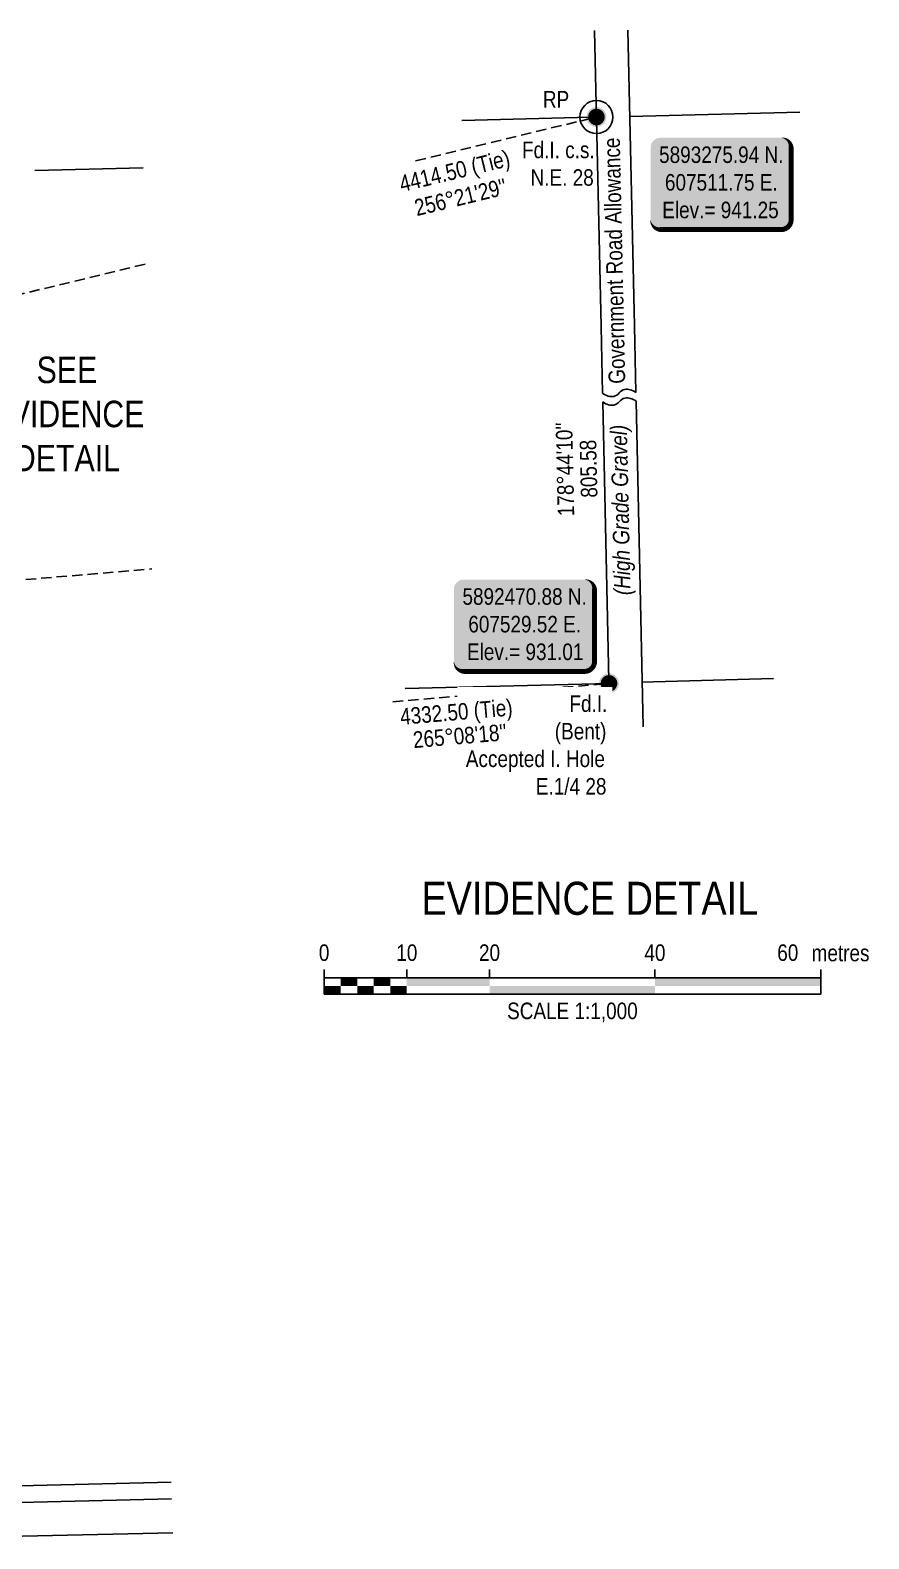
# Model space of a CAD drawing. Extents: x 602525 to 605190, y 5891333 to 5893520.
# Drawn here: x 603497 to 604004, y 5891548 to 5892460 of the extents above; entities that cross this region are included whole.
import ezdxf
from ezdxf.enums import TextEntityAlignment as Align

# ---------------------------------------------------------------- set-up
doc = ezdxf.new("R2010")
doc.units = 0
doc.header["$LTSCALE"] = 5
doc.header["$PDSIZE"] = 5
doc.linetypes.add('foc-QUARTERLINE', pattern=[33, 25, -3, 2, -3])
doc.linetypes.add('foc-TIELINE', pattern=[1.875, 1.25, -0.625])
doc.layers.get('Defpoints').update_dxf_attribs({"color": 9})
for name, color, linetype in [('35', 37, 'Continuous'), ('DETAIL-T', 7, 'Continuous'), ('F-RW', 190, 'Continuous'), ('L-2', 7, 'Continuous'), ('L-BD', 7, 'Continuous'), ('L-DETAIL-T', 3, 'Continuous'), ('L-MON', 1, 'Continuous'), ('L-ROAD-T', 7, 'Continuous'), ('L-SEC', 7, 'Continuous'), ('L-SECQ', 8, 'foc-QUARTERLINE'), ('L-TIE', 7, 'foc-TIELINE')]:
    doc.layers.add(name, color=color, linetype=linetype)
doc.layers.add('F-RW-T', color=190, linetype='Continuous', lineweight=9)
doc.layers.add('T-TEXT', color=48, linetype='Continuous', lineweight=18)
doc.styles.add('80', font='', dxfattribs={"height": 10})
doc.styles.add('80CG', font='', dxfattribs={"height": 10})
doc.styles.add('80L', font='', dxfattribs={"height": 10})
doc.styles.add('80LS', font='', dxfattribs={"height": 10})
doc.styles.get('80').set_extended_font_data('Arial Narrow')
doc.styles.get('80CG').set_extended_font_data('Arial Narrow')
doc.styles.get('80L').set_extended_font_data('Arial Narrow')
doc.styles.get('80LS').set_extended_font_data('Arial Narrow', italic=True)
doc.dimstyles.new('Compass 5 000', dxfattribs={"dimscale": 5, "dimtxt": 9, "dimasz": 2, "dimexe": 0.2, "dimexo": 0.0625, "dimgap": 0.5, "dimtad": 0, "dimtih": 1, "dimtoh": 1, "dimzin": 0, "dimdsep": 46, "dimtxsty": '80CG', "dimcen": 0.1, "dimse1": 1, "dimse2": 1, "dimclrd": 256, "dimclrt": 256, "dimaunit": 1, "dimadec": 4, "dimazin": 0, "dimtfac": 0.06, "dimtofl": 0, "dimtmove": 0, "dimatfit": 1, "dimfxl": 0.2, "dimtolj": 1, "dimtzin": 0, "dimlwd": -1, "dimarcsym": 0})

# ---------------------------------------------------------------- blocks, each defined once
blk = doc.blocks.new('*D377')
at = {"layer": 'Defpoints', "color": 0, "transparency": 16777216}
for p in [(603402.09, 5891577.85), (603402.84, 5891577.87), (603402.32, 5891567.7)]:
    blk.add_point(p, dxfattribs=at)
at = {"layer": 'F-RW-T', "transparency": 16777216}
for p, q in [((603401.87, 5891621.33), (603391.87, 5891621.33)), ((603402.62, 5891587.87), (603401.87, 5891621.33)), ((603403.29, 5891557.72), (603403.52, 5891547.72))]:
    blk.add_line(p, q, dxfattribs=at)
for points in [[(603404.29, 5891587.91), (603400.95, 5891587.83), (603402.84, 5891577.87)], [(603404.96, 5891557.76), (603401.63, 5891557.68), (603403.07, 5891567.72)]]:
    blk.add_solid(points, dxfattribs=at)
at = {"layer": 'F-RW-T', "transparency": 16777216, "insert": (603352.79, 5891621.33), "char_height": 10, "width": 372.4986, "attachment_point": 5, "style": '80CG'}
blk.add_mtext('\\A1;Pembina\\P10.06 P/L R/W\\PPlan 426 MC\\PPLA 338', dxfattribs=at)
blk = doc.blocks.new('fdia')
at = {"color": 255, "const_width": 1}
blk.add_lwpolyline([(-0.5, 0, 1), (0.5, 0, 1)], format="xyb", close=True, dxfattribs=at)
blk = doc.blocks.new('Fdiaa')
blk.add_blockref('fdia', (0, 0))
blk = doc.blocks.new('fdib')
at = {"color": 1, "const_width": 1.6}
blk.add_lwpolyline([(-0.4, 0, 1), (0.4, 0, 1)], format="xyb", close=True, dxfattribs=at)
at = {"color": 1}
blk.add_circle((0, 0), 0.8, dxfattribs=at)
blk = doc.blocks.new('Fdibb')
blk.add_blockref('fdib', (0, 0))
blk = doc.blocks.new('fdicc')
for name in ['Fdibb', 'Fdiaa']:
    blk.add_blockref(name, (0, 0))
blk = doc.blocks.new('FDI')
blk.add_blockref('fdicc', (0, 0))
blk = doc.blocks.new('RP')
at = {"layer": '35', "color": 3}
blk.add_circle((0, 0), 10, dxfattribs=at)
at = {"layer": '35', "color": 3, "style": '80'}
blk.add_attdef('RP_001', (-32.36, 5.75), '', height=10, dxfattribs=at)
blk = doc.blocks.new('*U472')
h = blk.add_hatch(color=254)
edge = h.paths.add_edge_path()
edge.add_line((-36.5, -28.5), (36.5, -28.5))
edge.add_arc((36.5, -22.5), 6, 270, 360)
edge.add_line((42.5, -22.5), (42.5, 21))
edge.add_arc((36.5, 21), 6, 0, 90)
edge.add_line((36.5, 27), (-36.5, 27))
edge.add_arc((-36.5, 21), 6, 90, 180)
edge.add_line((-42.5, 21), (-42.5, -22.5))
edge.add_arc((-36.5, -22.5), 6, 180, 270)
at = {"color": 1, "flags": 128}
blk.add_lwpolyline([(-36.5, -28.5, 3, 3, 0), (36.5, -28.5, 3, 3, 0.414214), (42.5, -22.5, 3, 3, 0), (42.5, 21, 3, 0, 0.414214), (36.5, 27, 0, 0, 0), (-36.5, 27, 0, 0, 0.414214), (-42.5, 21, 0, 0, 0), (-42.5, -22.5, 0, 3, 0.414214)], format="xyseb", close=True, dxfattribs=at)
blk.add_lwpolyline([(-12.74, -10.65, 0, 10, 0), (0, 0, 5, 5, 0)], format="xyseb", dxfattribs=at)
at = {"color": 1, "style": '80'}
blk.add_attdef('ENTER_TEXT_001', (-35.99, -5), '', height=10, dxfattribs=at)
blk = doc.blocks.new('*U473')
h = blk.add_hatch(color=254)
edge = h.paths.add_edge_path()
edge.add_line((-36.5, -28.5), (36.5, -28.5))
edge.add_arc((36.5, -22.5), 6, 270, 360)
edge.add_line((42.5, -22.5), (42.5, 21))
edge.add_arc((36.5, 21), 6, 0, 90)
edge.add_line((36.5, 27), (-36.5, 27))
edge.add_arc((-36.5, 21), 6, 90, 180)
edge.add_line((-42.5, 21), (-42.5, -22.5))
edge.add_arc((-36.5, -22.5), 6, 180, 270)
at = {"color": 1, "flags": 128}
blk.add_lwpolyline([(-36.5, -28.5, 3, 3, 0), (36.5, -28.5, 3, 3, 0.414214), (42.5, -22.5, 3, 3, 0), (42.5, 21, 3, 0, 0.414214), (36.5, 27, 0, 0, 0), (-36.5, 27, 0, 0, 0.414214), (-42.5, 21, 0, 0, 0), (-42.5, -22.5, 0, 3, 0.414214)], format="xyseb", close=True, dxfattribs=at)
blk.add_lwpolyline([(-12.74, -10.65, 0, 10, 0), (0, 0, 5, 5, 0)], format="xyseb", dxfattribs=at)
at = {"color": 1, "style": '80'}
blk.add_attdef('ENTER_TEXT_001', (-35.99, -5), '', height=10, dxfattribs=at)
blk = doc.blocks.new('*U317')
at = {"color": 0}
for p, q in [((-150, 0), (-150, 15)), ((-150, 10), (150.24, 10)), ((-100, 10), (-100, 15)), ((-50, 10), (-50, 15)), ((50, 10), (50, 15)), ((150.24, 0), (150.24, 15)), ((-150, 0), (150.24, 0))]:
    blk.add_line(p, q, dxfattribs=at)
for points in [[(-140, 10), (-130, 10), (-140, 5), (-130, 5)], [(-120, 10), (-110, 10), (-120, 5), (-110, 5)], [(-100, 10), (-50, 10), (-100, 5), (-50, 5)], [(50, 10), (150.24, 10), (50, 5), (150.24, 5)], [(-150, 5), (-140, 5), (-150, 0), (-140, 0)], [(-130, 5), (-120, 5), (-130, 0), (-120, 0)], [(-110, 5), (-100, 5), (-110, 0), (-100, 0)], [(-50, 5), (50, 5), (-50, 0), (50, 0)]]:
    blk.add_solid(points, dxfattribs=at)
at = {"color": 0, "style": '80'}
blk.add_text('metres', height=10, dxfattribs=at).set_placement((162.24, 20), align=Align.CENTER)
at = {"color": 0, "char_height": 10, "style": '80'}
for s, insert, attachment_point in [('0', (-150, 30.21), 2), ('10', (-100, 30.21), 2), ('20', (-50, 30.21), 2), ('40', (50, 30.21), 2), ('60', (136.7, 30.22), 3), ('SCALE 1:1,000', (0.12, -5), 2)]:
    blk.add_mtext(s, dxfattribs=dict(at, insert=insert, attachment_point=attachment_point))

msp = doc.modelspace()

# ---------------------------------------------------------------- linework, layer by layer
at = {"layer": 'F-RW'}
for points in [[(603482.624, 5891579.653), (603582.555, 5891582.007)], [(603582.772, 5891571.841), (603482.84, 5891569.507)]]:
    msp.add_lwpolyline(points, dxfattribs=at)
at = {"layer": 'L-BD', "flags": 128}
for points in [[(603843.237, 5892240.351, 0.0981962), (603846.682, 5892238.621, 0.1150249), (603849.982, 5892238.488, 0.1891018), (603853.288, 5892240.573, -0.1891018), (603856.595, 5892242.657, -0.1150249), (603859.895, 5892242.524, -0.0981962), (603863.34, 5892240.795)], [(603843.353, 5892235.096, 0.0981962), (603846.798, 5892233.367, 0.1150249), (603850.098, 5892233.234, 0.1891018), (603853.405, 5892235.319, -0.1891018), (603856.711, 5892237.403, -0.1150249), (603860.011, 5892237.27, -0.0981962), (603863.456, 5892235.541)]]:
    msp.add_lwpolyline(points, format="xyb", dxfattribs=at)
at = {"layer": 'L-SEC'}
for p, q in [((603842.345, 5892280.688), (603838.39, 5892459.735)), ((603862.449, 5892281.132), (603858.499, 5892459.898)), ((603962.358, 5892410.309), (603859.65, 5892407.799)), ((603843.522, 5892407.404), (603758.244, 5892405.32)), ((603843.237, 5892240.351), (603842.345, 5892280.688)), ((603863.34, 5892240.795), (603862.449, 5892281.132)), ((603847.693, 5892038.662), (603843.353, 5892235.096)), ((603867.806, 5892038.662), (603863.456, 5892235.541)), ((603482.799, 5891569.505), (603582.772, 5891571.841)), ((603483.633, 5891549.075), (603583.565, 5891551.409))]:
    msp.add_line(p, q, dxfattribs=at)
at = {"layer": 'L-SECQ'}
msp.add_line((603500.181, 5892375.042), (603565.606, 5892376.61), dxfattribs=at)
at = {"layer": 'L-SECQ', "flags": 128}
for points in [[(603723.92, 5892061.759), (603847.112, 5892064.941)], [(603866.79, 5892065.72), (603946.621, 5892067.809)]]:
    msp.add_lwpolyline(points, dxfattribs=at)
at = {"layer": 'L-TIE'}
for p, q in [((603730.262, 5892380.905), (603839.547, 5892407.36)), ((603223.556, 5892235.195), (603566.845, 5892318.511)), ((603214.376, 5892103.848), (603570.778, 5892134.162)), ((603716.495, 5892053.839), (603847.112, 5892064.941))]:
    msp.add_line(p, q, dxfattribs=at)

# ---------------------------------------------------------------- block references
at = {"layer": 'DETAIL-T', "linetype": 'Continuous'}
ref = msp.add_blockref('*U472', (603914.72, 5892367.839), dxfattribs=at)
ref.add_attrib('ENTER_TEXT_001', '5893275.94 N.', (603877.401, 5892379.612), dxfattribs={"layer": '0', "color": 1, "height": 10, "style": '80'})
ref.add_attrib('ENTER_TEXT_002', '607511.75 E.', (603880.924, 5892362.904), dxfattribs={"layer": '0', "color": 1, "height": 10, "style": '80'})
ref.add_attrib('ENTER_TEXT_003', 'Elev.= 941.25', (603879.311, 5892346.197), dxfattribs={"layer": '0', "color": 1, "height": 10, "style": '80'})
ref = msp.add_blockref('*U473', (603795.881, 5892100.707), dxfattribs=at)
ref.add_attrib('ENTER_TEXT_001', '5892470.88 N.', (603758.561, 5892112.479), dxfattribs={"layer": '0', "color": 1, "height": 10, "style": '80'})
ref.add_attrib('ENTER_TEXT_002', '607529.52 E.', (603762.085, 5892095.771), dxfattribs={"layer": '0', "color": 1, "height": 10, "style": '80'})
ref.add_attrib('ENTER_TEXT_003', 'Elev.= 931.01', (603761.293, 5892079.064), dxfattribs={"layer": '0', "color": 1, "height": 10, "style": '80'})
at = {"layer": 'L-2', "xscale": 0.99958881, "yscale": 0.99958881, "zscale": 0.99958881}
msp.add_blockref('*U317', (603824.892, 5891876.941), dxfattribs=at)
at = {"layer": 'L-BD', "xscale": 0.99958881, "yscale": 0.99958881, "zscale": 0.99958881}
msp.add_blockref('RP', (603839.521, 5892407.375), dxfattribs=at).add_auto_attribs({'RP_001': 'RP'})
at = {"layer": 'L-MON', "linetype": 'Continuous', "xscale": 5.002009307138635, "yscale": 5.002009307138635, "zscale": 5.002009307138635}
msp.add_blockref('FDI', (603839.521, 5892407.375), dxfattribs=at)
at = {"layer": 'L-MON', "color": 3, "xscale": 5.002009307138659, "yscale": 5.002009307138659, "zscale": 5.002009307138659}
msp.add_blockref('FDI', (603847.112, 5892064.941), dxfattribs=at)

# ---------------------------------------------------------------- texts
at = {"layer": 'DETAIL-T', "color": 3, "insert": (603835.547, 5891934.865), "char_height": 19.99178, "width": 202.75429, "attachment_point": 5, "style": '80CG'}
msp.add_mtext('EVIDENCE DETAIL', dxfattribs=at)
at = {"layer": 'L-BD', "style": '80L'}
for s, height, rotation, p in [('4414.50 (Tie)', 9.99589, 13.6081, (603754.082, 5892373.609)), ("256°21'29''", 9.99589, 13.6081, (603757.389, 5892358.974)), ("178°44'10''", 9.99589, 91.2639, (603820.518, 5892194.419)), ('805.58', 9.9959, 91.2639, (603834.759, 5892194.733)), ('4332.50 (Tie)', 9.99589, 4.858, (603754.933, 5892046.456)), ("265°08'18''", 9.99589, 4.858, (603756.96, 5892033.184))]:
    msp.add_text(s, height=height, rotation=rotation, dxfattribs=at).set_placement(p, align=Align.MIDDLE)
at = {"layer": 'L-DETAIL-T', "insert": (603519.511, 5892227.853), "char_height": 16, "width": 92.85304, "attachment_point": 5, "style": '80CG'}
msp.add_mtext('SEE EVIDENCE DETAIL', dxfattribs=at)
at = {"layer": 'L-ROAD-T', "style": '80L'}
msp.add_text('Government Road Allowance', height=9.99187, rotation=91.265197, dxfattribs=at).set_placement((603850.312, 5892320.493), align=Align.MIDDLE_CENTER)
at = {"layer": 'T-TEXT', "style": '80LS'}
msp.add_text('(High Grade Gravel)', height=9.99187, rotation=91.265197, dxfattribs=at).set_placement((603854.062, 5892169.78), align=Align.MIDDLE_CENTER)

# ---------------------------------------------------------------- dimensions: what is measured, and where the dimension line sits
at = {"layer": 'F-RW-T'}
dim = msp.add_linear_dim(base=(603402.843, 5891577.872), p1=(603402.316, 5891567.702), p2=(603402.089, 5891577.855), angle=91.279151, text='Pembina\\P10.06 P/L R/W\\PPlan 426 MC\\PPLA 338', dimstyle='Compass 5 000', dxfattribs=at)
dim.commit()
dim.dimension.update_dxf_attribs({"geometry": '*D377', "text_midpoint": (603352.787, 5891621.326), "dimtype": 161})

# ---------------------------------------------------------------- next in the draw order: texts
at = {"layer": 'L-MON', "linetype": 'Continuous', "insert": (603793.479, 5892392.497), "char_height": 10, "attachment_point": 1, "style": '80L', "bg_fill": 3, "box_fill_scale": 1.15, "bg_fill_color": 256, "bg_fill_true_color": 256, "bg_fill_transparency": 0}
msp.add_mtext_dynamic_manual_height_columns('\\pi1.0618;Fd.I. c.s.\\P\\pi6.22551;N.E. 28', width=43.06044, gutter_width=50, heights=[0], dxfattribs=at)
at = {"layer": 'L-MON', "linetype": 'Continuous', "insert": (603760.5, 5892057.714), "char_height": 10, "attachment_point": 1, "style": '80L', "bg_fill": 2}
msp.add_mtext_dynamic_manual_height_columns('\\pi62.68527;Fd.I.\\P\\pi53.85853;(Bent)\\P\\pi0.1;Accepted I. Hole\\P\\pi42.41241;E.1/4 28', width=83.66753, gutter_width=50, heights=[0], dxfattribs=at)

doc.saveas('drawing.dxf')
